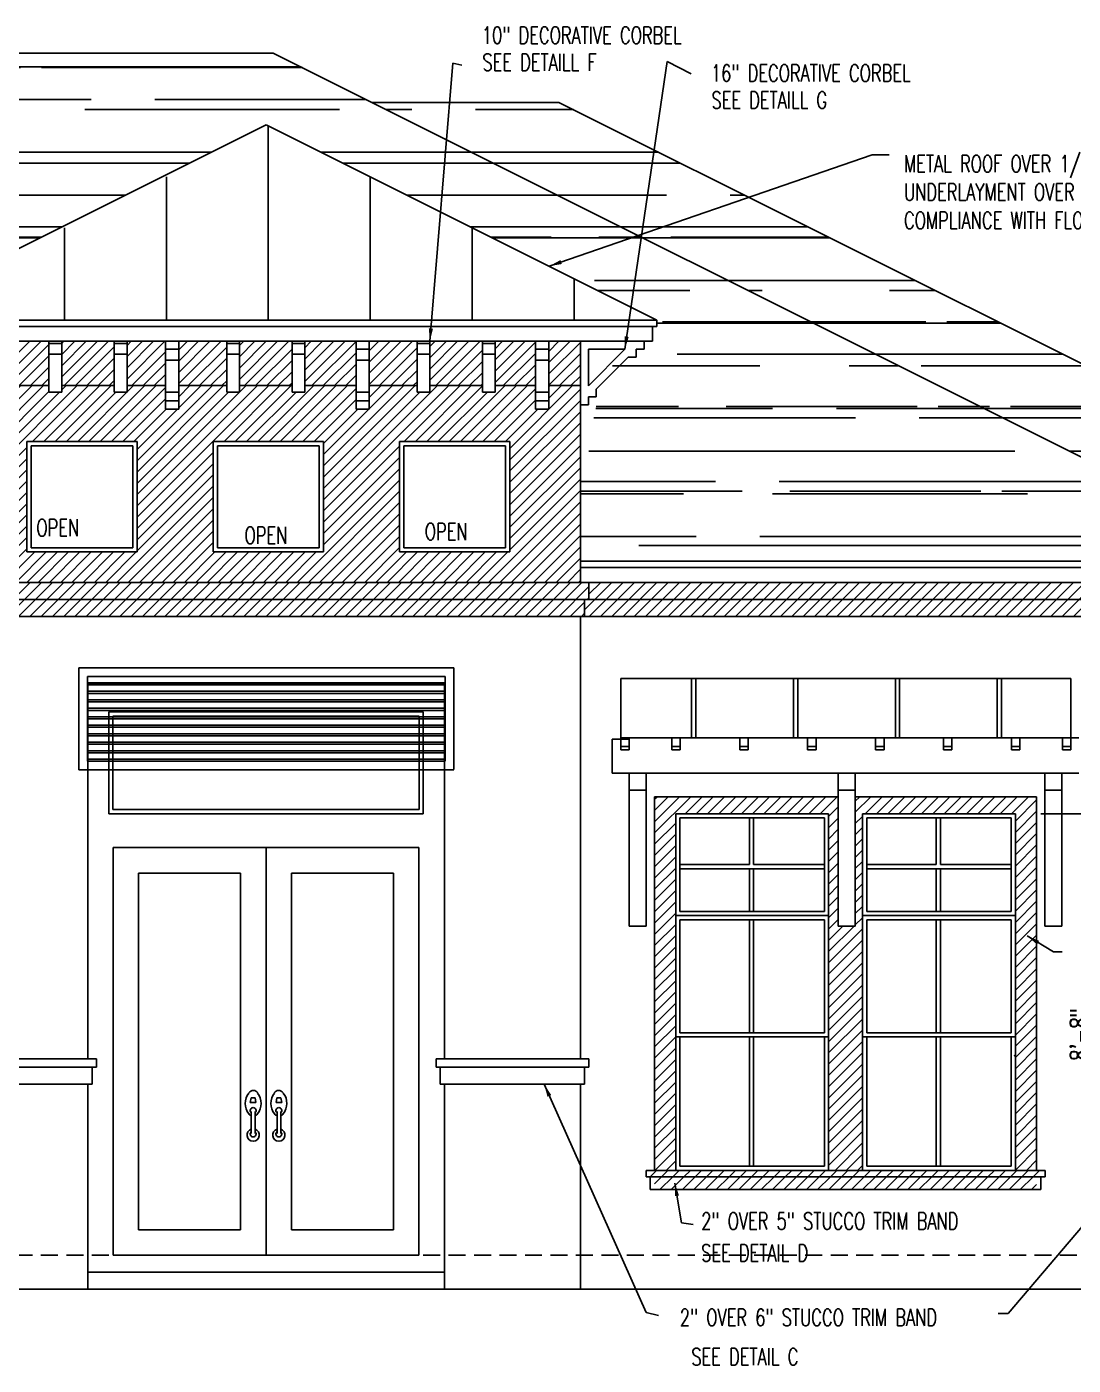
# Model space of a CAD drawing. Header units: inches. Extents: x -25328 to 8149, y -5530 to 4336.
# Drawn here: x -2750.6 to -2504.2, y -2859.9 to -2544.7 of the extents above; entities that cross this region are included whole.
import ezdxf

# ---------------------------------------------------------------- set-up
doc = ezdxf.new("R2010")
doc.units = ezdxf.units.IN
doc.header["$LTSCALE"] = 16
doc.header["$MEASUREMENT"] = 0
doc.linetypes.add('ALPINE_SOLID', pattern=[0])
doc.linetypes.add('HIDDEN', pattern=[0.375, 0.25, -0.125])
doc.layers.get('0').update_dxf_attribs({"linetype": 'CONTINUOUS'})
doc.layers.get('DEFPOINTS').update_dxf_attribs({"linetype": 'CONTINUOUS'})
for name, color, linetype in [('CONC', 3, 'CONTINUOUS'), ('CONC.', 3, 'CONTINUOUS'), ('DIMS', 5, 'CONTINUOUS'), ('HATCH', 8, 'CONTINUOUS'), ('Layer_Notes', 7, 'ALPINE_SOLID'), ('ROOF', 1, 'CONTINUOUS'), ('TEXT', 11, 'CONTINUOUS'), ('WALLS EXT', 6, 'CONTINUOUS'), ('WINDOWS', 1, 'CONTINUOUS')]:
    doc.layers.add(name, color=color, linetype=linetype)
doc.styles.add('PAYTAS RM', font='romans.shx', dxfattribs={"width": 0.7, "height": 4.5})
doc.styles.add('PAYTS NOTES', font='romans.shx', dxfattribs={"width": 0.7, "height": 4.5})
doc.styles.get("Standard").update_dxf_attribs({"font": 'arial.ttf'})
doc.dimstyles.new('DIM- PAYTAS', dxfattribs={"dimscale": 48, "dimtxt": 0.1, "dimasz": 0.0625, "dimexe": 0.125, "dimexo": 0.125, "dimgap": 0.125, "dimtad": 1, "dimdec": 1, "dimzin": 3, "dimdsep": 46, "dimlunit": 4, "dimtxsty": 'PAYTAS RM', "dimblk": 'ARCHTICK', "dimcen": 0.09, "dimdle": 0.125, "dimclrd": 5, "dimclre": 5, "dimclrt": 11, "dimadec": 0, "dimazin": 0, "dimtfac": 1, "dimtdec": 1, "dimtofl": 0, "dimtmove": 2, "dimatfit": 3, "dimfxl": 0, "dimfrac": 2, "dimtolj": 1, "dimtzin": 3, "dimarcsym": 0})
doc.dimstyles.get("Standard").update_dxf_attribs({"dimtxt": 0.18, "dimasz": 0.18, "dimexe": 0.18, "dimexo": 0.0625, "dimgap": 0.09, "dimtad": 0, "dimtih": 1, "dimtoh": 1, "dimdec": 4, "dimzin": 0, "dimdsep": 46, "dimtxsty": 'Standard', "dimcen": 0.09, "dimadec": 0, "dimazin": 0, "dimtfac": 1, "dimtdec": 4, "dimtofl": 0, "dimtmove": 0, "dimatfit": 3, "dimfxl": 0, "dimtolj": 1, "dimtzin": 0, "dimarcsym": 0})
pattern_1 = [(45, (-9166.4826, -4554.8754), (-1.3258252, 1.3258252), [])]

# ---------------------------------------------------------------- blocks, each defined once
blk = doc.blocks.new('_ArchTick')
at = {"color": 0, "linetype": 'ByBlock', "const_width": 0.15}
blk.add_lwpolyline([(-0.5, -0.5), (0.5, 0.5)], dxfattribs=at)
blk = doc.blocks.new('*D1112')
at = {"layer": 'DEFPOINTS', "color": 0, "transparency": 16777216}
for p in [(-2517.78, -2730.04), (-2501.94, -2834.04), (-2493.96, -2834.04)]:
    blk.add_point(p, dxfattribs=at)
at = {"layer": 'WALLS EXT', "color": 5, "lineweight": -2, "transparency": 16777216}
for p, q in [((-2493.96, -2724.04), (-2493.96, -2840.04)), ((-2511.78, -2730.04), (-2487.96, -2730.04)), ((-2495.94, -2834.04), (-2487.96, -2834.04))]:
    blk.add_line(p, q, dxfattribs=at)
at = {"layer": 'WALLS EXT', "color": 5, "lineweight": -2, "transparency": 16777216, "xscale": 3, "yscale": 3, "zscale": 3}
for p, rotation in [((-2493.96, -2730.04), 90), ((-2493.96, -2834.04), 270)]:
    blk.add_blockref('_ArchTick', p, dxfattribs=dict(at, rotation=rotation))
at = {"layer": 'WALLS EXT', "color": 11, "transparency": 16777216, "insert": (-2502.64, -2782.04), "char_height": 4.5, "attachment_point": 5, "rotation": 90, "style": 'PAYTAS RM', "bg_fill": 3, "box_fill_scale": 1.25, "bg_fill_color": 256, "bg_fill_true_color": 13158600, "bg_fill_transparency": 0}
blk.add_mtext('\\A1;8\'-8"', dxfattribs=at)

msp = doc.modelspace()

# ---------------------------------------------------------------- hatches: boundary and pattern name
at = {"layer": 'HATCH'}
h = msp.add_hatch(dxfattribs=at)
h.set_pattern_fill('AR-RROOF', color=8, scale=15, style=0)
h.set_pattern_definition([(0, (-9179.483, -4556.875), (33, 15), [225, -30, 75, -15]), (0, (-9159.533, -4549.375), (-15, 19.95), [45, -4.95, 90, -11.25]), (0, (-9171.983, -4544.125), (78, 10.05), [120, -21, 60, -15])])
h.paths.add_polyline_path([(-3299.78373375, -2642.06474541), (-3460.78373375, -2722.56474541), (-3364.78373375, -2722.56474541), (-3364.78373375, -2720.53688136), (-3365.78373375, -2720.53688136), (-3365.78373375, -2712.53688136), (-3381.78373375, -2712.53688136), (-3381.78373375, -2709.03688136), (-3382.78373375, -2709.03688136), (-3382.78373375, -2707.53688136), (-3299.78373375, -2666.03688136), (-3216.78373375, -2707.53688136), (-3216.78373375, -2709.03688136), (-3217.78373375, -2709.03688136), (-3217.78373375, -2712.53688136), (-3233.78373375, -2712.53688136), (-3233.78373375, -2720.53688136), (-3234.78373375, -2720.53688136), (-3234.78373375, -2722.56474541), (-3138.78373375, -2722.56474541)])
h.paths.add_polyline_path([(-3237.22952254, -2610.7876398), (-3299.78373375, -2642.06474541), (-3138.78373375, -2722.56474541), (-2978.78373375, -2722.56474541), (-3202.33794496, -2610.7876398)])
h.paths.add_polyline_path([(-3188.22212238, -2617.84555109), (-3035.1554508, -2694.37888689), (-3006.78373375, -2678.51391249), (-3006.78373375, -2675.56474541), (-3020.78373375, -2675.56474541), (-3020.78373375, -2672.06474541), (-2768.24206708, -2672.06474541), (-2768.24206708, -2670.56474541), (-3021.78373375, -2670.56474541), (-2812.50662814, -2565.92619261), (-2842.75662814, -2550.80119261), (-2976.84534512, -2617.84555109)])
h.paths.add_polyline_path([(-3021.78373375, -2670.56474541), (-2768.24206708, -2670.56474541), (-2768.24206708, -2645.28688136), (-2770.24206708, -2645.28688136), (-2770.24206708, -2643.28688136), (-2771.03109692, -2643.28688136, 0.1928199289), (-2780.06431132, -2618.78688136), (-2785.24206708, -2618.78688136), (-2785.24206708, -2615.28688136), (-2786.24206708, -2615.28688136), (-2786.24206708, -2613.78688136), (-2694.24206708, -2567.78688136), (-2602.24206708, -2613.78688136), (-2602.24206708, -2615.28688136), (-2603.24206708, -2615.28688136), (-2603.24206708, -2618.78688136), (-2608.41982284, -2618.78688136, 0.1928199289), (-2617.45303725, -2643.28688136), (-2618.24206708, -2643.28688136), (-2618.24206708, -2645.28688136), (-2620.24206708, -2645.28688136), (-2620.24206708, -2670.56474541), (-2453.28373375, -2670.56474541), (-2692.5887034, -2550.91226058), (-2782.4787641, -2550.91226058)])
h = msp.add_hatch(dxfattribs=at)
h.set_pattern_fill('AR-RROOF', color=8, scale=15, style=0)
h.set_pattern_definition([(0, (-9162.483, -4556.875), (33, 15), [225, -30, 75, -15]), (0, (-9142.533, -4549.375), (-15, 19.95), [45, -4.95, 90, -11.25]), (0, (-9154.983, -4544.125), (78, 10.05), [120, -21, 60, -15])])
h.paths.add_polyline_path([(-2404.31235623, -2673.02332856), (-2625.28373375, -2562.5376398), (-2669.33794496, -2562.5376398), (-2453.28373375, -2670.56474541), (-2453.28373375, -2672.06474541), (-2454.28373375, -2672.06474541), (-2454.28373375, -2675.56474541), (-2468.28373375, -2675.56474541), (-2468.28373375, -2679.56474541), (-2470.28373375, -2679.56474541), (-2470.28373375, -2684.80030206), (-2471.28373375, -2684.80030206), (-2471.28373375, -2706.50901732)])
h = msp.add_hatch(dxfattribs=at)
h.set_pattern_fill('ANSI31', color=256, scale=15, style=0)
h.set_pattern_definition([(45, (15422.0345, -7932.501), (-1.32582521, 1.32582521), [])])
h.paths.add_polyline_path([(-2759.80456708, -2618.78688136), (-2768.24206708, -2618.78688136), (-2768.24206708, -2619.99949853), (-2768.24206708, -2629.23505518), (-2759.80456708, -2629.23505518)])
h.paths.add_polyline_path([(-2745.40944505, -2629.23505518), (-2745.40944505, -2618.78688136), (-2756.67956708, -2618.78688136), (-2756.67956708, -2629.23505518)])
h.paths.add_polyline_path([(-2730.01434762, -2618.78688136), (-2742.40944505, -2618.78688136), (-2742.40944505, -2629.23505518), (-2730.01434762, -2629.23505518)])
h.paths.add_polyline_path([(-2717.94333633, -2629.23505518), (-2717.94333633, -2618.78688136), (-2727.01434762, -2618.78688136), (-2727.01434762, -2629.23505518)])
h.paths.add_polyline_path([(-2714.81833633, -2629.23505518), (-2703.5482143, -2629.23505518), (-2703.5482143, -2618.78688136), (-2714.81833633, -2618.78688136)])
h.paths.add_polyline_path([(-2688.15311687, -2629.23505518), (-2688.15311687, -2618.78688136), (-2700.5482143, -2618.78688136), (-2700.5482143, -2629.23505518)])
h.paths.add_polyline_path([(-2673.08670774, -2629.23505518), (-2673.08670774, -2618.78688136), (-2685.15311687, -2618.78688136), (-2685.15311687, -2629.23505518)])
h.paths.add_polyline_path([(-2658.69158571, -2618.78688136), (-2669.96170774, -2618.78688136), (-2669.96170774, -2629.23505518), (-2658.69158571, -2629.23505518)])
h.paths.add_polyline_path([(-2643.29648828, -2629.23505518), (-2643.29648828, -2618.78688136), (-2655.69158571, -2618.78688136), (-2655.69158571, -2629.23505518)])
h.paths.add_polyline_path([(-2640.29648828, -2629.23505518), (-2630.80456708, -2629.23505518), (-2630.80456708, -2618.78688136), (-2640.29648828, -2618.78688136)])
h.paths.add_polyline_path([(-2620.24206708, -2629.23505518), (-2620.24206708, -2618.78688136), (-2627.67956708, -2618.78688136), (-2627.67956708, -2629.23505518)])
h = msp.add_hatch(dxfattribs=at)
h.set_pattern_fill('ANSI31', color=256, scale=15, style=0)
h.set_pattern_definition([(45, (-9179.4826, -4556.8754), (-1.3258252, 1.3258252), [])])
h.paths.add_polyline_path([(-2629.99206708, -2634.78688136), (-2630.80456708, -2634.78688136), (-2630.80456708, -2629.23505518), (-2640.29648828, -2629.23505518), (-2640.29648828, -2630.73505518), (-2643.29648828, -2630.73505518), (-2643.29648828, -2629.23505518), (-2644.26427811, -2629.23505518), (-2644.26427811, -2642.39979173), (-2636.85412322, -2642.39979173), (-2636.85412322, -2660.39979173), (-2636.85412322, -2668.39979173), (-2644.26427811, -2668.39979173), (-2644.26427811, -2675.56474541), (-2620.24206708, -2675.56474541), (-2620.24206708, -2629.23505518), (-2627.67956708, -2629.23505518), (-2627.67956708, -2634.78688136), (-2628.49206708, -2634.78688136)])
h.paths.add_polyline_path([(-2669.96170774, -2634.78688136), (-2670.77420774, -2634.78688136), (-2672.27420774, -2634.78688136), (-2673.08670774, -2634.78688136), (-2673.08670774, -2629.23505518), (-2685.15311687, -2629.23505518), (-2685.15311687, -2630.73505518), (-2688.15311687, -2630.73505518), (-2688.15311687, -2629.23505518), (-2693.07276853, -2629.23505518), (-2693.07276853, -2642.39979173), (-2680.74206708, -2642.39979173), (-2680.74206708, -2660.39979173), (-2680.74206708, -2668.39979173), (-2693.07276853, -2668.39979173), (-2693.07276853, -2675.56474541), (-2644.26427811, -2675.56474541), (-2644.26427811, -2668.39979173), (-2662.85412322, -2668.39979173), (-2662.85412322, -2642.39979173), (-2644.26427811, -2642.39979173), (-2644.26427811, -2629.23505518), (-2655.69158571, -2629.23505518), (-2655.69158571, -2630.73505518), (-2658.69158571, -2630.73505518), (-2658.69158571, -2629.23505518), (-2669.96170774, -2629.23505518)])
h.paths.add_polyline_path([(-2706.74206708, -2642.39979173), (-2693.07276853, -2642.39979173), (-2693.07276853, -2629.23505518), (-2700.5482143, -2629.23505518), (-2700.5482143, -2630.73505518), (-2703.5482143, -2630.73505518), (-2703.5482143, -2629.23505518), (-2714.81833633, -2629.23505518), (-2714.81833633, -2634.78688136), (-2715.63083633, -2634.78688136), (-2717.13083633, -2634.78688136), (-2717.94333633, -2634.78688136), (-2717.94333633, -2629.23505518), (-2727.01434762, -2629.23505518), (-2727.01434762, -2630.73505518), (-2730.01434762, -2630.73505518), (-2730.01434762, -2629.23505518), (-2736.303068, -2629.23505518), (-2736.303068, -2642.39979173), (-2724.63001094, -2642.39979173), (-2724.63001094, -2660.39979173), (-2724.63001094, -2668.39979173), (-2736.303068, -2668.39979173), (-2736.303068, -2675.56474541), (-2693.07276853, -2675.56474541), (-2693.07276853, -2668.39979173), (-2706.74206708, -2668.39979173)])
h.paths.add_polyline_path([(-2759.80456708, -2634.78688136), (-2759.80456708, -2629.23505518), (-2768.24206708, -2629.23505518), (-2768.24206708, -2633.78688136), (-2768.24206708, -2675.56474541), (-2736.303068, -2675.56474541), (-2736.303068, -2668.39979173), (-2750.63001094, -2668.39979173), (-2750.63001094, -2642.39979173), (-2736.303068, -2642.39979173), (-2736.303068, -2629.23505518), (-2742.40944505, -2629.23505518), (-2742.40944505, -2630.73505518), (-2745.40944505, -2630.73505518), (-2745.40944505, -2629.23505518), (-2756.67956708, -2629.23505518), (-2756.67956708, -2634.78688136), (-2757.49206708, -2634.78688136), (-2758.99206708, -2634.78688136)])
h = msp.add_hatch(dxfattribs=at)
h.set_pattern_fill('ANSI31', color=256, scale=15, style=0)
h.set_pattern_definition([(45, (15422.0345, -7933.666), (-1.32582521, 1.32582521), [])])
h.paths.add_polyline_path([(-2768.24206708, -2679.56474541), (-2768.24206708, -2683.56474541), (-2739.35909073, -2683.56474541), (-2739.35909073, -2679.56474541)])
h.paths.add_polyline_path([(-2769.24206708, -2675.56474541), (-2769.24206708, -2679.56474541), (-2739.35909073, -2679.56474541), (-2739.35909073, -2675.56474541)])
h.paths.add_polyline_path([(-2692.29002832, -2679.56474541), (-2692.29002832, -2675.56474541), (-2739.35909073, -2675.56474541), (-2739.35909073, -2679.56474541)])
h.paths.add_polyline_path([(-2692.29002832, -2683.56474541), (-2692.29002832, -2679.56474541), (-2739.35909073, -2679.56474541), (-2739.35909073, -2683.56474541)])
h.paths.add_polyline_path([(-2692.29002832, -2679.56474541), (-2692.29002832, -2683.56474541), (-2651.91857062, -2683.56474541), (-2651.91857062, -2679.56474541)])
h.paths.add_polyline_path([(-2692.29002832, -2675.56474541), (-2692.29002832, -2679.56474541), (-2651.91857062, -2679.56474541), (-2651.91857062, -2675.56474541)])
h.paths.add_polyline_path([(-2618.24206708, -2679.56474541), (-2618.24206708, -2675.56474541), (-2651.91857062, -2675.56474541), (-2651.91857062, -2679.56474541)])
h.paths.add_polyline_path([(-2651.91857062, -2679.56474541), (-2651.91857062, -2683.56474541), (-2619.24206708, -2683.56474541), (-2619.24206708, -2679.56474541)])
h = msp.add_hatch(dxfattribs=at)
h.set_pattern_fill('ANSI31', color=256, scale=15, style=0)
h.set_pattern_definition([(45, (-3592.2451, -5781.6257), (-1.3258252, 1.3258252), [])])
h.paths.add_polyline_path([(-2479.28373375, -2675.56474541), (-2618.24206708, -2675.56474541), (-2618.24206708, -2679.56474541), (-2479.28373375, -2679.56474541)])
h.paths.add_polyline_path([(-2479.28373375, -2679.56474541), (-2619.24206708, -2679.56474541), (-2619.24206708, -2683.56474541), (-2479.28373375, -2683.56474541)])
h.paths.add_polyline_path([(-2470.28373375, -2679.56474541), (-2479.28373375, -2679.56474541), (-2479.28373375, -2683.56474541), (-2470.28373375, -2683.56474541)])
h.paths.add_polyline_path([(-2468.28373375, -2675.56474541), (-2479.28373375, -2675.56474541), (-2479.28373375, -2679.56474541), (-2470.28373375, -2679.56474541), (-2468.28373375, -2679.56474541)])
h = msp.add_hatch(dxfattribs=at)
h.set_pattern_fill('ANSI31', color=256, scale=15, style=0)
h.set_pattern_definition([(45, (-9179.4826, -4556.8754), (-1.3258252, 1.3258252), [])])
h.paths.add_polyline_path([(-2602.78373375, -2726.03688136), (-2602.78373375, -2814.03688136), (-2597.78373375, -2814.03688136), (-2597.78373375, -2791.28688136), (-2597.78373375, -2754.03688136), (-2597.78373375, -2730.03688136), (-2561.78373375, -2730.03688136), (-2561.78373375, -2770.03688136), (-2561.78373375, -2791.28688136), (-2561.78373375, -2813.03688136), (-2561.78373375, -2814.03688136), (-2553.78373375, -2814.03688136), (-2553.78373375, -2791.28688136), (-2553.78373375, -2754.03688136), (-2553.78373375, -2730.03688136), (-2517.78373375, -2730.03688136), (-2517.78373375, -2770.03688136), (-2517.78373375, -2791.28688136), (-2517.78373375, -2813.03688136), (-2517.78373375, -2814.03688136), (-2512.78373375, -2814.03688136), (-2512.78373375, -2726.03688136), (-2555.48650954, -2726.03688136), (-2555.48650954, -2756.51384227), (-2559.48650954, -2756.51384227), (-2559.48650954, -2726.03688136)])
h = msp.add_hatch(dxfattribs=at)
h.set_pattern_fill('ANSI31', color=256, scale=15, style=0)
h.set_pattern_definition(pattern_1)
h.paths.add_polyline_path([(-2511.78373375, -2814.03688136), (-2553.78373375, -2814.03688136), (-2561.78373375, -2814.03688136), (-2562.78373375, -2814.03688136), (-2601.78373375, -2814.03688136), (-2603.78373375, -2814.03688136), (-2603.78373375, -2815.53688136), (-2511.78373375, -2815.53688136)])
h = msp.add_hatch(dxfattribs=at)
h.set_pattern_fill('ANSI31', color=256, scale=15, style=0)
h.set_pattern_definition(pattern_1)
h.paths.add_polyline_path([(-2512.78373375, -2818.53688136), (-2512.78373375, -2815.53688136), (-2602.78373375, -2815.53688136), (-2602.78373375, -2818.53688136)])

# ---------------------------------------------------------------- linework, layer by layer
at = {"layer": 'CONC'}
for p, q in [((-2692.5887034, -2550.91226058), (-2782.4787641, -2550.91226058)), ((-2625.28373375, -2562.5376398), (-2669.33794496, -2562.5376398)), ((-2642.78373375, -2842.03688136), (-3467.25567723, -2842.03688136)), ((-3431.78373375, -2842.03688136), (-2329.28373375, -2842.03688136))]:
    msp.add_line(p, q, dxfattribs=at)
msp.add_point((-2517.95040042, -2787.03688136), dxfattribs=at)
at = {"layer": 'CONC.'}
msp.add_line((-2652.24206708, -2838.03688136), (-2736.24206708, -2838.03688136), dxfattribs=at)
at = {"layer": 'DIMS'}
for p, q in [((-2745.40944505, -2629.23505518), (-2756.67956708, -2629.23505518)), ((-2730.01434762, -2629.23505518), (-2742.40944505, -2629.23505518)), ((-2717.94333633, -2629.23505518), (-2727.01434762, -2629.23505518)), ((-2703.5482143, -2629.23505518), (-2714.81833633, -2629.23505518)), ((-2688.15311687, -2629.23505518), (-2700.5482143, -2629.23505518)), ((-2673.08670774, -2629.23505518), (-2685.15311687, -2629.23505518)), ((-2658.69158571, -2629.23505518), (-2669.96170774, -2629.23505518)), ((-2643.29648828, -2629.23505518), (-2655.69158571, -2629.23505518)), ((-2630.80456708, -2629.23505518), (-2640.29648828, -2629.23505518)), ((-2620.24206708, -2629.23505518), (-2627.67956708, -2629.23505518))]:
    msp.add_line(p, q, dxfattribs=at)
at = {"layer": 'HATCH'}
for p, q in [((-2705.74206708, -2643.39979173), (-2705.74206708, -2667.39979173)), ((-2681.74206708, -2667.39979173), (-2681.74206708, -2643.39979173)), ((-2661.85412322, -2643.39979173), (-2661.85412322, -2667.39979173)), ((-2637.85412322, -2667.39979173), (-2637.85412322, -2643.39979173)), ((-2705.74206708, -2667.39979173), (-2681.74206708, -2667.39979173)), ((-2661.85412322, -2667.39979173), (-2637.85412322, -2667.39979173))]:
    msp.add_line(p, q, dxfattribs=at)
at = {"layer": 'HATCH', "color": 8, "linetype": 'HIDDEN'}
msp.add_line((-2329.28373375, -2834.03688136), (-3155.78373375, -2834.03688136), dxfattribs=at)
at = {"layer": 'Layer_Notes', "color": 8}
for p, q in [((-2693.74206708, -2568.03688136), (-2693.74206708, -2613.78688136)), ((-2717.74206708, -2580.03688136), (-2717.74206708, -2613.78688136)), ((-2669.74206708, -2580.03688136), (-2669.74206708, -2613.78688136)), ((-2741.74206708, -2592.03688136), (-2741.74206708, -2613.78688136)), ((-2645.74206708, -2592.03688136), (-2645.74206708, -2613.78688136)), ((-2621.74206708, -2604.03688136), (-2621.74206708, -2613.78688136)), ((-2594.04686462, -2712.18928695), (-2594.04686462, -2698.18928695)), ((-2593.04686462, -2712.18928695), (-2593.04686462, -2698.18928695)), ((-2570.04686462, -2712.18928695), (-2570.04686462, -2698.18928695)), ((-2569.04686462, -2712.18928695), (-2569.04686462, -2698.18928695)), ((-2546.04686462, -2712.18928695), (-2546.04686462, -2698.18928695)), ((-2545.04686462, -2712.18928695), (-2545.04686462, -2698.18928695)), ((-2522.04686462, -2712.18928695), (-2522.04686462, -2698.18928695)), ((-2521.04686462, -2712.18928695), (-2521.04686462, -2698.18928695))]:
    msp.add_line(p, q, dxfattribs=at)
at = {"layer": 'ROOF', "color": 6}
for p, q in [((-2453.28373375, -2670.56474541), (-2692.5887034, -2550.91226058)), ((-2311.34097872, -2719.50901732), (-2625.28373375, -2562.5376398)), ((-2786.24206708, -2613.78688136), (-2694.24206708, -2567.78688136)), ((-2602.24206708, -2613.78688136), (-2694.24206708, -2567.78688136)), ((-2786.24206708, -2613.78688136), (-2602.24206708, -2613.78688136)), ((-2603.24206708, -2615.28688136), (-2603.24206708, -2618.78688136)), ((-2785.24206708, -2618.78688136), (-2603.24206708, -2618.78688136)), ((-2620.24206708, -2618.78688136), (-2620.24206708, -2675.56474541)), ((-2620.24206708, -2670.56474541), (-2453.28373375, -2670.56474541)), ((-2454.28373375, -2675.56474541), (-2618.24206708, -2675.56474541)), ((-2620.24206708, -2683.56474541), (-2620.24206708, -2787.76481081)), ((-2736.24206708, -2699.6051793), (-2736.24206708, -2787.76481081)), ((-2736.24206708, -2699.6051793), (-2652.24206708, -2699.6051793)), ((-2652.24206708, -2699.6051793), (-2652.24206708, -2787.76481081)), ((-2610.7175168, -2698.18928695), (-2504.7175168, -2698.18928695)), ((-2610.7175168, -2715.01137401), (-2610.7175168, -2698.18928695)), ((-2504.7175168, -2712.18928695), (-2504.7175168, -2698.18928695)), ((-2602.78373375, -2726.03688136), (-2559.48650954, -2726.03688136)), ((-2602.78373375, -2726.03688136), (-2602.78373375, -2814.03688136)), ((-2555.48650954, -2726.03688136), (-2512.78373375, -2726.03688136)), ((-2512.78373375, -2726.03688136), (-2512.78373375, -2814.03688136)), ((-2597.78373375, -2730.03688136), (-2561.78373375, -2730.03688136)), ((-2597.78373375, -2730.03688136), (-2597.78373375, -2754.03688136)), ((-2597.78373375, -2730.03688136), (-2561.78373375, -2730.03688136)), ((-2597.78373375, -2730.03688136), (-2561.78373375, -2730.03688136)), ((-2597.78373375, -2730.03688136), (-2561.78373375, -2730.03688136)), ((-2561.78373375, -2730.03688136), (-2561.78373375, -2754.03688136)), ((-2553.78373375, -2730.03688136), (-2517.78373375, -2730.03688136)), ((-2553.78373375, -2730.03688136), (-2553.78373375, -2754.03688136)), ((-2553.78373375, -2730.03688136), (-2517.78373375, -2730.03688136)), ((-2553.78373375, -2730.03688136), (-2517.78373375, -2730.03688136)), ((-2553.78373375, -2730.03688136), (-2517.78373375, -2730.03688136)), ((-2553.78373375, -2730.03688136), (-2517.78373375, -2730.03688136)), ((-2553.78373375, -2730.03688136), (-2553.78373375, -2754.03688136)), ((-2553.78373375, -2730.03688136), (-2517.78373375, -2730.03688136)), ((-2553.78373375, -2730.03688136), (-2517.78373375, -2730.03688136)), ((-2553.78373375, -2730.03688136), (-2517.78373375, -2730.03688136)), ((-2517.78373375, -2730.03688136), (-2517.78373375, -2754.03688136)), ((-2517.78373375, -2730.03688136), (-2517.78373375, -2754.03688136)), ((-2597.78373375, -2754.03688136), (-2561.78373375, -2754.03688136)), ((-2597.78373375, -2754.03688136), (-2561.78373375, -2754.03688136)), ((-2597.78373375, -2754.03688136), (-2561.78373375, -2754.03688136)), ((-2597.78373375, -2754.03688136), (-2597.78373375, -2791.28688136)), ((-2561.78373375, -2754.03688136), (-2561.78373375, -2791.28688136)), ((-2553.78373375, -2754.03688136), (-2553.78373375, -2791.28688136)), ((-2553.78373375, -2754.03688136), (-2517.78373375, -2754.03688136)), ((-2553.78373375, -2754.03688136), (-2517.78373375, -2754.03688136)), ((-2553.78373375, -2754.03688136), (-2517.78373375, -2754.03688136)), ((-2553.78373375, -2754.03688136), (-2553.78373375, -2791.28688136)), ((-2517.78373375, -2754.03688136), (-2517.78373375, -2791.28688136)), ((-2517.78373375, -2754.03688136), (-2517.78373375, -2791.28688136)), ((-2597.78373375, -2791.28688136), (-2597.78373375, -2814.03688136)), ((-2561.78373375, -2791.28688136), (-2561.78373375, -2813.03688136)), ((-2553.78373375, -2791.28688136), (-2553.78373375, -2813.03688136)), ((-2553.78373375, -2791.28688136), (-2553.78373375, -2814.03688136)), ((-2517.78373375, -2791.28688136), (-2517.78373375, -2814.03688136)), ((-2517.78373375, -2791.28688136), (-2517.78373375, -2813.03688136)), ((-2736.24206708, -2793.76481081), (-2736.24206708, -2842.03688136)), ((-2652.24206708, -2793.76481081), (-2652.24206708, -2842.03688136)), ((-2620.24206708, -2793.76481081), (-2620.24206708, -2842.03688136)), ((-2604.78373375, -2814.03688136), (-2604.78373375, -2815.53688136)), ((-2604.78373375, -2814.03688136), (-2602.78373375, -2814.03688136)), ((-2602.78373375, -2814.03688136), (-2562.78373375, -2814.03688136)), ((-2562.78373375, -2814.03688136), (-2561.78373375, -2814.03688136)), ((-2561.78373375, -2813.03688136), (-2561.78373375, -2814.03688136)), ((-2553.78373375, -2814.03688136), (-2561.78373375, -2814.03688136)), ((-2553.78373375, -2813.03688136), (-2553.78373375, -2814.03688136)), ((-2553.78373375, -2814.03688136), (-2510.78373375, -2814.03688136)), ((-2518.78373375, -2814.03688136), (-2517.78373375, -2814.03688136)), ((-2517.78373375, -2813.03688136), (-2517.78373375, -2814.03688136)), ((-2510.78373375, -2814.03688136), (-2510.78373375, -2815.53688136)), ((-2604.78373375, -2815.53688136), (-2510.78373375, -2815.53688136)), ((-2603.78373375, -2815.53688136), (-2603.78373375, -2818.53688136)), ((-2511.78373375, -2815.53688136), (-2511.78373375, -2818.53688136)), ((-2603.78373375, -2818.53688136), (-2511.78373375, -2818.53688136))]:
    msp.add_line(p, q, dxfattribs=at)
at = {"layer": 'WALLS EXT', "color": 8}
for p, q in [((-2786.24206708, -2615.28688136), (-2602.24206708, -2615.28688136)), ((-2602.24206708, -2613.78688136), (-2602.24206708, -2615.28688136)), ((-2620.24206708, -2672.06474541), (-2453.28373375, -2672.06474541))]:
    msp.add_line(p, q, dxfattribs=at)
at = {"layer": 'WALLS EXT', "color": 1}
for p, q in [((-2620.24206708, -2618.78688136), (-2620.24206708, -2633.78688136)), ((-2620.24206708, -2618.78688136), (-2605.24206708, -2618.78688136)), ((-2605.24206708, -2618.78688136), (-2605.24206708, -2620.66188136)), ((-2618.36706708, -2620.66188136), (-2618.36706708, -2629.26023094)), ((-2618.36706708, -2620.66188136), (-2609.76871751, -2620.66188136)), ((-2618.36706708, -2629.26023094), (-2609.76871751, -2620.66188136)), ((-2605.24206708, -2620.66188136), (-2607.11706708, -2620.66188136)), ((-2607.11706708, -2620.66188136), (-2607.11706708, -2622.53688136)), ((-2616.49206708, -2630.03688136), (-2608.99206708, -2622.53688136)), ((-2607.11706708, -2622.53688136), (-2608.99206708, -2622.53688136)), ((-2616.49206708, -2631.91188136), (-2616.49206708, -2630.03688136)), ((-2620.24206708, -2633.78688136), (-2618.36706708, -2633.78688136)), ((-2618.36706708, -2633.78688136), (-2618.36706708, -2631.91188136)), ((-2618.36706708, -2631.91188136), (-2616.49206708, -2631.91188136))]:
    msp.add_line(p, q, dxfattribs=at)
at = {"layer": 'WALLS EXT'}
for p, q in [((-2717.94333633, -2620.63988697), (-2714.81833633, -2620.63988697)), ((-2673.08670774, -2620.63988697), (-2669.96170774, -2620.63988697)), ((-2630.80456708, -2620.63988697), (-2627.67956708, -2620.63988697)), ((-2717.94333633, -2623.21237248), (-2714.81833633, -2623.21237248)), ((-2673.08670774, -2623.21237248), (-2669.96170774, -2623.21237248)), ((-2630.80456708, -2623.21237248), (-2627.67956708, -2623.21237248)), ((-2717.94333633, -2630.78688136), (-2714.81833633, -2630.78688136)), ((-2673.08670774, -2630.78688136), (-2669.96170774, -2630.78688136)), ((-2630.80456708, -2630.78688136), (-2627.67956708, -2630.78688136)), ((-2717.94333633, -2632.78688136), (-2714.81833633, -2632.78688136)), ((-2717.13083633, -2634.78688136), (-2715.63083633, -2634.78688136)), ((-2673.08670774, -2632.78688136), (-2669.96170774, -2632.78688136)), ((-2672.27420774, -2634.78688136), (-2670.77420774, -2634.78688136)), ((-2630.80456708, -2632.78688136), (-2627.67956708, -2632.78688136)), ((-2629.99206708, -2634.78688136), (-2628.49206708, -2634.78688136))]:
    msp.add_line(p, q, dxfattribs=at)
at = {"layer": 'WINDOWS'}
for p, q in [((-2745.40944505, -2618.78688136), (-2745.40944505, -2630.78688136)), ((-2742.40944505, -2618.78688136), (-2742.40944505, -2630.78688136)), ((-2730.01434762, -2618.78688136), (-2730.01434762, -2630.78688136)), ((-2727.01434762, -2618.78688136), (-2727.01434762, -2630.78688136)), ((-2717.94333633, -2634.78688136), (-2717.94333633, -2618.78688136)), ((-2714.81833633, -2634.78688136), (-2714.81833633, -2618.78688136)), ((-2703.5482143, -2618.78688136), (-2703.5482143, -2630.78688136)), ((-2700.5482143, -2618.78688136), (-2700.5482143, -2630.78688136)), ((-2688.15311687, -2618.78688136), (-2688.15311687, -2630.78688136)), ((-2685.15311687, -2618.78688136), (-2685.15311687, -2630.78688136)), ((-2673.08670774, -2634.78688136), (-2673.08670774, -2618.78688136)), ((-2669.96170774, -2634.78688136), (-2669.96170774, -2618.78688136)), ((-2658.69158571, -2618.78688136), (-2658.69158571, -2630.78688136)), ((-2655.69158571, -2618.78688136), (-2655.69158571, -2630.78688136)), ((-2643.29648828, -2618.78688136), (-2643.29648828, -2630.78688136)), ((-2640.29648828, -2618.78688136), (-2640.29648828, -2630.78688136)), ((-2630.80456708, -2634.78688136), (-2630.80456708, -2618.78688136)), ((-2627.67956708, -2634.78688136), (-2627.67956708, -2618.78688136)), ((-2745.40944505, -2619.28688136), (-2742.40944505, -2619.28688136)), ((-2745.40944505, -2621.78688136), (-2742.40944505, -2621.78688136)), ((-2730.01434762, -2619.28688136), (-2727.01434762, -2619.28688136)), ((-2730.01434762, -2621.78688136), (-2727.01434762, -2621.78688136)), ((-2703.5482143, -2619.28688136), (-2700.5482143, -2619.28688136)), ((-2703.5482143, -2621.78688136), (-2700.5482143, -2621.78688136)), ((-2688.15311687, -2619.28688136), (-2685.15311687, -2619.28688136)), ((-2688.15311687, -2621.78688136), (-2685.15311687, -2621.78688136)), ((-2658.69158571, -2619.28688136), (-2655.69158571, -2619.28688136)), ((-2658.69158571, -2621.78688136), (-2655.69158571, -2621.78688136)), ((-2643.29648828, -2619.28688136), (-2640.29648828, -2619.28688136)), ((-2643.29648828, -2621.78688136), (-2640.29648828, -2621.78688136)), ((-2745.40944505, -2630.73505518), (-2742.40944505, -2630.73505518)), ((-2730.01434762, -2630.73505518), (-2727.01434762, -2630.73505518)), ((-2717.13083633, -2630.78688136), (-2715.63083633, -2630.78688136)), ((-2715.63083633, -2630.78688136), (-2716.41430237, -2630.78688136)), ((-2703.5482143, -2630.73505518), (-2700.5482143, -2630.73505518)), ((-2688.15311687, -2630.73505518), (-2685.15311687, -2630.73505518)), ((-2672.27420774, -2630.78688136), (-2670.77420774, -2630.78688136)), ((-2670.77420774, -2630.78688136), (-2671.55767378, -2630.78688136)), ((-2658.69158571, -2630.73505518), (-2655.69158571, -2630.73505518)), ((-2643.29648828, -2630.73505518), (-2640.29648828, -2630.73505518)), ((-2629.99206708, -2630.78688136), (-2628.49206708, -2630.78688136)), ((-2628.49206708, -2630.78688136), (-2629.27553313, -2630.78688136)), ((-2717.94333633, -2634.78688136), (-2717.13083633, -2634.78688136)), ((-2715.63083633, -2634.78688136), (-2714.81833633, -2634.78688136)), ((-2673.08670774, -2634.78688136), (-2672.27420774, -2634.78688136)), ((-2670.77420774, -2634.78688136), (-2669.96170774, -2634.78688136)), ((-2630.80456708, -2634.78688136), (-2629.99206708, -2634.78688136)), ((-2628.49206708, -2634.78688136), (-2627.67956708, -2634.78688136)), ((-2750.63001094, -2642.39979173), (-2750.63001094, -2668.39979173)), ((-2724.63001094, -2642.39979173), (-2750.63001094, -2642.39979173)), ((-2749.63001094, -2643.39979173), (-2749.63001094, -2667.39979173)), ((-2725.63001094, -2643.39979173), (-2749.63001094, -2643.39979173)), ((-2725.63001094, -2667.39979173), (-2725.63001094, -2643.39979173)), ((-2724.63001094, -2668.39979173), (-2724.63001094, -2642.39979173)), ((-2724.63001094, -2642.39979173), (-2724.63001094, -2660.39979173)), ((-2706.74206708, -2642.39979173), (-2706.74206708, -2668.39979173)), ((-2680.74206708, -2642.39979173), (-2706.74206708, -2642.39979173)), ((-2706.74206708, -2642.39979173), (-2706.74206708, -2660.39979173)), ((-2706.74206708, -2642.39979173), (-2680.74206708, -2642.39979173)), ((-2681.74206708, -2643.39979173), (-2705.74206708, -2643.39979173)), ((-2705.74206708, -2643.39979173), (-2705.74206708, -2667.39979173)), ((-2681.74206708, -2643.39979173), (-2705.74206708, -2643.39979173)), ((-2681.74206708, -2667.39979173), (-2681.74206708, -2643.39979173)), ((-2680.74206708, -2668.39979173), (-2680.74206708, -2642.39979173)), ((-2680.74206708, -2642.39979173), (-2680.74206708, -2660.39979173)), ((-2662.85412322, -2642.39979173), (-2662.85412322, -2668.39979173)), ((-2636.85412322, -2642.39979173), (-2662.85412322, -2642.39979173)), ((-2662.85412322, -2642.39979173), (-2662.85412322, -2660.39979173)), ((-2662.85412322, -2642.39979173), (-2636.85412322, -2642.39979173)), ((-2637.85412322, -2643.39979173), (-2661.85412322, -2643.39979173)), ((-2661.85412322, -2643.39979173), (-2661.85412322, -2667.39979173)), ((-2637.85412322, -2643.39979173), (-2661.85412322, -2643.39979173)), ((-2637.85412322, -2667.39979173), (-2637.85412322, -2643.39979173)), ((-2636.85412322, -2668.39979173), (-2636.85412322, -2642.39979173)), ((-2636.85412322, -2642.39979173), (-2636.85412322, -2660.39979173)), ((-2750.63001094, -2668.39979173), (-2724.63001094, -2668.39979173)), ((-2749.63001094, -2667.39979173), (-2725.63001094, -2667.39979173)), ((-2706.74206708, -2668.39979173), (-2680.74206708, -2668.39979173)), ((-2705.74206708, -2667.39979173), (-2681.74206708, -2667.39979173)), ((-2662.85412322, -2668.39979173), (-2636.85412322, -2668.39979173)), ((-2661.85412322, -2667.39979173), (-2637.85412322, -2667.39979173)), ((-2618.24206708, -2675.56474541), (-2770.24206708, -2675.56474541)), ((-2618.24206708, -2675.56474541), (-2618.24206708, -2679.56474541)), ((-2618.24206708, -2679.56474541), (-2770.24206708, -2679.56474541)), ((-2619.24206708, -2679.56474541), (-2619.24206708, -2683.56474541)), ((-2468.28373375, -2679.56474541), (-2619.24206708, -2679.56474541)), ((-2470.28373375, -2683.56474541), (-3004.78373375, -2683.56474541)), ((-2738.35909073, -2695.70112603), (-2738.35909073, -2719.70112603)), ((-2738.35909073, -2695.70112603), (-2650.04746176, -2695.70112603)), ((-2736.35909073, -2697.70112603), (-2736.35909073, -2717.70112603)), ((-2736.35909073, -2697.70112603), (-2652.04746176, -2697.70112603)), ((-2652.04746176, -2697.70112603), (-2652.04746176, -2717.70112603)), ((-2650.04746176, -2695.70112603), (-2650.04746176, -2719.6051793)), ((-2736.35909073, -2699.20112603), (-2652.04746176, -2699.20112603)), ((-2736.35909073, -2699.70112603), (-2652.04746176, -2699.70112603)), ((-2736.35909073, -2701.20112603), (-2652.04746176, -2701.20112603)), ((-2736.35909073, -2701.70112603), (-2652.04746176, -2701.70112603)), ((-2736.35909073, -2703.20112603), (-2652.04746176, -2703.20112603)), ((-2736.35909073, -2703.70112603), (-2652.04746176, -2703.70112603)), ((-2736.35909073, -2705.20112603), (-2652.04746176, -2705.20112603)), ((-2736.35909073, -2705.70112603), (-2652.04746176, -2705.70112603)), ((-2736.35909073, -2707.20112603), (-2652.04746176, -2707.20112603)), ((-2731.32540042, -2730.03688136), (-2731.32540042, -2706.03688136)), ((-2657.24206708, -2706.03688136), (-2731.32540042, -2706.03688136)), ((-2730.32540042, -2729.03688136), (-2730.32540042, -2707.03688136)), ((-2658.24206708, -2707.03688136), (-2730.32540042, -2707.03688136)), ((-2658.24206708, -2729.03688136), (-2658.24206708, -2707.03688136)), ((-2657.24206708, -2730.03688136), (-2657.24206708, -2706.03688136)), ((-2736.35909073, -2707.70112603), (-2652.04746176, -2707.70112603)), ((-2736.35909073, -2709.20112603), (-2652.04746176, -2709.20112603)), ((-2736.35909073, -2709.70112603), (-2652.04746176, -2709.70112603)), ((-2736.35909073, -2711.20112603), (-2652.04746176, -2711.20112603)), ((-2736.35909073, -2711.70112603), (-2652.04746176, -2711.70112603)), ((-2736.35909073, -2713.20112603), (-2652.04746176, -2713.20112603)), ((-2736.35909073, -2713.70112603), (-2652.04746176, -2713.70112603)), ((-2612.7175168, -2712.51384227), (-2612.7175168, -2720.51384227)), ((-2612.7175168, -2712.51384227), (-2608.7175168, -2712.51384227)), ((-2610.7175168, -2712.18928695), (-2502.8499507, -2712.18928695)), ((-2608.7175168, -2715.01137401), (-2608.7175168, -2712.18928695)), ((-2598.7175168, -2715.01137401), (-2598.7175168, -2712.18928695)), ((-2596.7175168, -2715.01137401), (-2596.7175168, -2712.18928695)), ((-2582.7175168, -2715.01137401), (-2582.7175168, -2712.18928695)), ((-2580.7175168, -2715.01137401), (-2580.7175168, -2712.18928695)), ((-2566.7175168, -2715.01137401), (-2566.7175168, -2712.18928695)), ((-2564.7175168, -2715.01137401), (-2564.7175168, -2712.18928695)), ((-2550.7175168, -2715.01137401), (-2550.7175168, -2712.18928695)), ((-2548.7175168, -2715.01137401), (-2548.7175168, -2712.18928695)), ((-2534.7175168, -2715.01137401), (-2534.7175168, -2712.18928695)), ((-2532.7175168, -2715.01137401), (-2532.7175168, -2712.18928695)), ((-2518.7175168, -2715.01137401), (-2518.7175168, -2712.18928695)), ((-2516.7175168, -2715.01137401), (-2516.7175168, -2712.18928695)), ((-2506.7175168, -2715.01137401), (-2506.7175168, -2712.18928695)), ((-2504.7175168, -2715.01137401), (-2504.7175168, -2712.18928695)), ((-2736.35909073, -2715.20112603), (-2652.04746176, -2715.20112603)), ((-2736.35909073, -2715.70112603), (-2652.04746176, -2715.70112603)), ((-2610.7175168, -2714.18928695), (-2608.7175168, -2714.18928695)), ((-2610.7175168, -2715.01137401), (-2608.7175168, -2715.01137401)), ((-2598.7175168, -2714.18928695), (-2596.7175168, -2714.18928695)), ((-2598.7175168, -2715.01137401), (-2596.7175168, -2715.01137401)), ((-2582.7175168, -2714.18928695), (-2580.7175168, -2714.18928695)), ((-2582.7175168, -2715.01137401), (-2580.7175168, -2715.01137401)), ((-2566.7175168, -2714.18928695), (-2564.7175168, -2714.18928695)), ((-2566.7175168, -2715.01137401), (-2564.7175168, -2715.01137401)), ((-2550.7175168, -2714.18928695), (-2548.7175168, -2714.18928695)), ((-2550.7175168, -2715.01137401), (-2548.7175168, -2715.01137401)), ((-2534.7175168, -2714.18928695), (-2532.7175168, -2714.18928695)), ((-2534.7175168, -2715.01137401), (-2532.7175168, -2715.01137401)), ((-2518.7175168, -2714.18928695), (-2516.7175168, -2714.18928695)), ((-2518.7175168, -2715.01137401), (-2516.7175168, -2715.01137401)), ((-2506.7175168, -2714.18928695), (-2504.7175168, -2714.18928695)), ((-2506.7175168, -2715.01137401), (-2504.7175168, -2715.01137401)), ((-2738.35909073, -2719.70112603), (-2650.04746176, -2719.70112603)), ((-2736.35909073, -2717.20112603), (-2652.04746176, -2717.20112603)), ((-2736.35909073, -2717.70112603), (-2652.04746176, -2717.70112603)), ((-2612.7175168, -2720.51384227), (-2502.8499507, -2720.51384227)), ((-2604.7175168, -2720.51384227), (-2608.7175168, -2720.51384227)), ((-2608.7175168, -2720.51384227), (-2608.7175168, -2756.51384227)), ((-2604.7175168, -2756.51384227), (-2604.7175168, -2720.51384227)), ((-2559.48650954, -2720.51384227), (-2559.48650954, -2756.51384227)), ((-2555.48650954, -2756.51384227), (-2555.48650954, -2720.51384227)), ((-2510.8499507, -2756.51384227), (-2510.8499507, -2720.51384227)), ((-2510.8499507, -2720.51384227), (-2506.8499507, -2720.51384227)), ((-2506.8499507, -2720.51384227), (-2506.8499507, -2756.51384227)), ((-2604.7175168, -2724.51384227), (-2608.7175168, -2724.51384227)), ((-2555.48650954, -2724.51384227), (-2559.48650954, -2724.51384227)), ((-2510.8499507, -2724.51384227), (-2506.8499507, -2724.51384227)), ((-2693.74206708, -2729.03688136), (-2730.32540042, -2729.03688136)), ((-2693.74206708, -2729.03688136), (-2658.24206708, -2729.03688136)), ((-2693.74206708, -2730.03688136), (-2731.32540042, -2730.03688136)), ((-2693.74206708, -2730.03688136), (-2657.24206708, -2730.03688136)), ((-2597.78373375, -2730.03688136), (-2597.78373375, -2770.03688136)), ((-2597.78373375, -2730.03688136), (-2561.78373375, -2730.03688136)), ((-2596.78373375, -2731.03688136), (-2562.78373375, -2731.03688136)), ((-2596.78373375, -2731.03688136), (-2596.78373375, -2753.03688136)), ((-2580.43447234, -2742.01783047), (-2580.43447234, -2731.03688136)), ((-2579.43447234, -2742.01783047), (-2579.43447234, -2731.03688136)), ((-2562.78373375, -2731.03688136), (-2562.78373375, -2753.03688136)), ((-2561.78373375, -2730.03688136), (-2561.78373375, -2770.03688136)), ((-2553.78373375, -2730.03688136), (-2553.78373375, -2770.03688136)), ((-2553.78373375, -2730.03688136), (-2517.78373375, -2730.03688136)), ((-2553.78373375, -2730.03688136), (-2553.78373375, -2770.03688136)), ((-2553.78373375, -2730.03688136), (-2517.78373375, -2730.03688136)), ((-2552.78373375, -2731.03688136), (-2518.78373375, -2731.03688136)), ((-2552.78373375, -2731.03688136), (-2552.78373375, -2753.03688136)), ((-2536.43447234, -2742.01783047), (-2536.43447234, -2731.03688136)), ((-2535.43447234, -2742.01783047), (-2535.43447234, -2731.03688136)), ((-2518.78373375, -2731.03688136), (-2518.78373375, -2753.03688136)), ((-2517.78373375, -2730.03688136), (-2517.78373375, -2770.03688136)), ((-2517.78373375, -2730.03688136), (-2517.78373375, -2770.03688136)), ((-2730.28373375, -2738.03688136), (-2730.28373375, -2834.03688136)), ((-2694.28373375, -2738.03688136), (-2730.28373375, -2738.03688136)), ((-2694.28373375, -2834.03688136), (-2694.28373375, -2738.03688136)), ((-2694.28373375, -2738.03688136), (-2658.28373375, -2738.03688136)), ((-2694.28373375, -2834.03688136), (-2694.28373375, -2738.03688136)), ((-2658.28373375, -2738.03688136), (-2658.28373375, -2834.03688136)), ((-2580.43447234, -2742.01783047), (-2596.78373375, -2742.01783047)), ((-2562.78373375, -2742.01783047), (-2579.43447234, -2742.01783047)), ((-2536.43447234, -2742.01783047), (-2552.78373375, -2742.01783047)), ((-2518.78373375, -2742.01783047), (-2535.43447234, -2742.01783047)), ((-2724.28373375, -2744.03688136), (-2724.28373375, -2828.03688136)), ((-2700.28373375, -2744.03688136), (-2724.28373375, -2744.03688136)), ((-2700.28373375, -2828.03688136), (-2700.28373375, -2744.03688136)), ((-2688.28373375, -2828.03688136), (-2688.28373375, -2744.03688136)), ((-2688.28373375, -2744.03688136), (-2664.28373375, -2744.03688136)), ((-2664.28373375, -2744.03688136), (-2664.28373375, -2828.03688136)), ((-2580.43447234, -2743.01783047), (-2596.78373375, -2743.01783047)), ((-2595.78373375, -2743.01783047), (-2563.78373375, -2743.01783047)), ((-2580.43447234, -2753.03688136), (-2580.43447234, -2743.01783047)), ((-2579.43447234, -2753.03688136), (-2579.43447234, -2743.01783047)), ((-2562.78373375, -2743.01783047), (-2579.43447234, -2743.01783047)), ((-2536.43447234, -2743.01783047), (-2552.78373375, -2743.01783047)), ((-2551.78373375, -2743.01783047), (-2519.78373375, -2743.01783047)), ((-2536.43447234, -2753.03688136), (-2536.43447234, -2743.01783047)), ((-2535.43447234, -2753.03688136), (-2535.43447234, -2743.01783047)), ((-2518.78373375, -2743.01783047), (-2535.43447234, -2743.01783047)), ((-2596.78373375, -2753.03688136), (-2562.78373375, -2753.03688136)), ((-2595.78373375, -2754.03688136), (-2563.78373375, -2754.03688136)), ((-2552.78373375, -2753.03688136), (-2518.78373375, -2753.03688136)), ((-2551.78373375, -2754.03688136), (-2519.78373375, -2754.03688136)), ((-2608.7175168, -2756.51384227), (-2604.7175168, -2756.51384227)), ((-2596.78373375, -2755.03688136), (-2562.78373375, -2755.03688136)), ((-2596.78373375, -2755.03688136), (-2596.78373375, -2781.60945289)), ((-2580.43447234, -2755.03688136), (-2580.43447234, -2781.60945289)), ((-2579.43447234, -2755.03688136), (-2579.43447234, -2781.60945289)), ((-2562.78373375, -2755.03688136), (-2562.78373375, -2781.60945289)), ((-2559.48650954, -2756.51384227), (-2555.48650954, -2756.51384227)), ((-2552.78373375, -2755.03688136), (-2518.78373375, -2755.03688136)), ((-2552.78373375, -2755.03688136), (-2552.78373375, -2781.60945289)), ((-2536.43447234, -2755.03688136), (-2536.43447234, -2781.60945289)), ((-2535.43447234, -2755.03688136), (-2535.43447234, -2781.60945289)), ((-2518.78373375, -2755.03688136), (-2518.78373375, -2781.60945289)), ((-2506.8499507, -2756.51384227), (-2510.8499507, -2756.51384227)), ((-2561.78373375, -2782.60945289), (-2597.78373375, -2782.60945289)), ((-2562.78373375, -2781.60945289), (-2596.78373375, -2781.60945289)), ((-2596.78373375, -2782.60945289), (-2596.78373375, -2791.28688136)), ((-2580.43447234, -2782.60945289), (-2580.43447234, -2813.03688136)), ((-2579.43447234, -2782.60945289), (-2579.43447234, -2813.03688136)), ((-2562.78373375, -2782.60945289), (-2562.78373375, -2791.28688136)), ((-2517.78373375, -2782.60945289), (-2553.78373375, -2782.60945289)), ((-2518.78373375, -2781.60945289), (-2552.78373375, -2781.60945289)), ((-2552.78373375, -2782.60945289), (-2552.78373375, -2791.28688136)), ((-2536.43447234, -2782.60945289), (-2536.43447234, -2813.03688136)), ((-2535.43447234, -2782.60945289), (-2535.43447234, -2813.03688136)), ((-2518.78373375, -2782.60945289), (-2518.78373375, -2791.28688136)), ((-2734.24206708, -2787.76481081), (-2770.24206708, -2787.76481081)), ((-2734.24206708, -2787.76481081), (-2734.24206708, -2789.76481081)), ((-2654.24206708, -2787.76481081), (-2654.24206708, -2789.76481081)), ((-2618.24206708, -2787.76481081), (-2654.24206708, -2787.76481081)), ((-2618.24206708, -2787.76481081), (-2618.24206708, -2789.76481081)), ((-2734.24206708, -2789.76481081), (-2770.24206708, -2789.76481081)), ((-2735.24206708, -2789.76481081), (-2735.24206708, -2793.76481081)), ((-2618.24206708, -2789.76481081), (-2654.24206708, -2789.76481081)), ((-2653.24206708, -2789.76481081), (-2653.24206708, -2793.76481081)), ((-2619.24206708, -2789.76481081), (-2619.24206708, -2793.76481081)), ((-2596.78373375, -2813.03688136), (-2596.78373375, -2791.28688136)), ((-2562.78373375, -2813.03688136), (-2562.78373375, -2791.28688136)), ((-2552.78373375, -2813.03688136), (-2552.78373375, -2791.28688136)), ((-2518.78373375, -2813.03688136), (-2518.78373375, -2791.28688136)), ((-2735.24206708, -2793.76481081), (-2769.24206708, -2793.76481081)), ((-2619.24206708, -2793.76481081), (-2653.24206708, -2793.76481081)), ((-2697.998507, -2798.03038709), (-2696.64906045, -2798.03038709)), ((-2697.9812064, -2798.03038709), (-2697.75629864, -2796.95731666)), ((-2697.75629864, -2796.95731666), (-2696.83936701, -2796.95731666)), ((-2696.83936701, -2796.95731666), (-2696.64906045, -2798.03038709)), ((-2691.72810048, -2796.95731666), (-2691.91840705, -2798.03038709)), ((-2690.5689605, -2798.03038709), (-2691.91840705, -2798.03038709)), ((-2690.81116886, -2796.95731666), (-2691.72810048, -2796.95731666)), ((-2690.5862611, -2798.03038709), (-2690.81116886, -2796.95731666)), ((-2697.73899805, -2800.15922039), (-2697.73899805, -2805.33418912)), ((-2696.87396821, -2800.15922039), (-2696.87396821, -2805.33418912)), ((-2691.69349929, -2800.15922039), (-2691.69349929, -2805.33418912)), ((-2690.82846945, -2800.15922039), (-2690.82846945, -2805.33418912)), ((-2562.78373375, -2813.03688136), (-2596.78373375, -2813.03688136)), ((-2552.78373375, -2813.03688136), (-2518.78373375, -2813.03688136)), ((-2518.78373375, -2813.03688136), (-2552.78373375, -2813.03688136)), ((-2724.28373375, -2828.03688136), (-2700.28373375, -2828.03688136)), ((-2664.28373375, -2828.03688136), (-2688.28373375, -2828.03688136)), ((-2730.28373375, -2834.03688136), (-2694.28373375, -2834.03688136)), ((-2730.28373375, -2834.03688136), (-2730.28373375, -2834.03688136)), ((-2658.28373375, -2834.03688136), (-2694.28373375, -2834.03688136))]:
    msp.add_line(p, q, dxfattribs=at)
for centre, radius, start, end in [((-2697.26323163, -2796.41697475), 1.22506258, 31.307150664, 148.692849336), ((-2691.30423586, -2796.41697475), 1.22506258, 31.307150664, 148.692849336), ((-2695.2568758, -2798.24222754), 3.94106992, 141.9843763708, 218.82511739), ((-2699.35609046, -2798.24222754), 3.94106992, 321.17488261, 38.0156236292), ((-2689.21137704, -2798.24222754), 3.94106992, 141.9843763708, 218.82511739), ((-2693.3105917, -2798.24222754), 3.94106992, 321.17488261, 38.0156236292), ((-2697.91053899, -2800.64324042), 0.41816415, 184.8297729689, 294.2189030868), ((-2697.30648313, -2799.93957008), 0.69850937, 308.2575201331, 231.7424798669), ((-2696.70242726, -2800.64324042), 0.41816415, 245.7810969132, 355.1702270311), ((-2691.86504023, -2800.64324042), 0.41816415, 184.8297729689, 294.2189030868), ((-2691.26098437, -2799.93957008), 0.69850937, 308.2575201331, 231.7424798669), ((-2690.65692851, -2800.64324042), 0.41816415, 245.7810969132, 355.1702270311), ((-2697.30648313, -2805.71667119), 1.45222529, 107.3272591071, 72.6727408929), ((-2697.30648313, -2805.46730148), 0.69850937, 128.2575201331, 51.7424798669), ((-2691.26098437, -2805.71667119), 1.45222529, 107.3272591071, 72.6727408929), ((-2691.26098437, -2805.46730148), 0.69850937, 128.2575201331, 51.7424798669)]:
    msp.add_arc(centre, radius, start, end, dxfattribs=at)

# ---------------------------------------------------------------- texts
at = {"layer": 'TEXT', "char_height": 4, "width": 103.1729513398, "attachment_point": 4, "style": 'PAYTS NOTES'}
for s, insert in [('\\A1;10" DECORATIVE CORBEL', (-2643.42770494, -2546.72617534)), ('\\A1;SEE DETAILL F', (-2643.30219815, -2553.08564148)), ('\\A1;16" DECORATIVE CORBEL', (-2589.48662348, -2555.64464309)), ('\\A1;SEE DETAILL G', (-2589.36111668, -2562.00410923)), ('\\A1;METAL ROOF OVER 1/2" CDXW/ PEEL-N-STICK UNDERLAYMENT OVER PRE-ENGINEERED TRUSS IN COMPLIANCE WITH FLORIDA BUILDING CODE 2017', (-2544.01556623, -2583.64877771)), ('\\A1;OPEN', (-2748.35753574, -2662.70892374)), ('\\A1;OPEN', (-2699.32921735, -2664.48892833)), ('\\A1;OPEN', (-2656.88481215, -2663.59947986)), ('\\A1;2" OVER 5" STUCCO TRIM BAND', (-2591.78132062, -2825.97197403)), ('\\A1;SEE DETAIL D', (-2591.78132062, -2833.46576897)), ('\\A1;2" OVER 6" STUCCO TRIM BAND', (-2596.82127348, -2848.67511311)), ('\\A1;SEE DETAIL C', (-2594.09798314, -2857.9212648))]:
    msp.add_mtext(s, dxfattribs=dict(at, insert=insert))

# ---------------------------------------------------------------- leaders
at = {"layer": 'DIMS'}
msp.add_leader([(-2628.76425559, -2793.76481081), (-2604.7560633, -2847.51967222), (-2601.85234916, -2848.24488709)], dimstyle='Standard', override={"dimscale": 48, "dimtxt": 0.1, "dimasz": 0.0625, "dimexe": 0.125, "dimexo": 0.125, "dimgap": 0.125, "dimtad": 0, "dimtih": 0, "dimtoh": 0, "dimdec": 1, "dimzin": 3, "dimlunit": 4, "dimtxsty": 'PAYTAS RM', "dimdle": 0.125, "dimclrd": 5, "dimclre": 5, "dimclrt": 11, "dimtdec": 1, "dimtmove": 2, "dimfxl": 0.09375, "dimfrac": 2, "dimtzin": 3}, dxfattribs=at)
at = {"layer": 'WALLS EXT'}
for points in [[(-2609.76871751, -2620.66188136), (-2599.78837613, -2552.94394747), (-2594.14498086, -2555.79269237)], [(-2655.69158571, -2618.78688136), (-2650.27557239, -2553.32107581), (-2648.15332163, -2553.74525925)], [(-2627.5990484, -2601.1083907), (-2551.48257625, -2574.87544639), (-2547.48257625, -2574.87544639)], [(-2597.97759997, -2817.05914747), (-2596.44732325, -2826.41514974), (-2593.65679689, -2826.77498894)]]:
    msp.add_leader(points, dimstyle='DIM- PAYTAS', override={"dimgap": 0.125, "dimtad": 0, "dimtfill": 1, "dimarcsym": 2}, dxfattribs=at)

# ---------------------------------------------------------------- next in the draw order: dimensions: what is measured, and where the dimension line sits
dim = msp.add_linear_dim(base=(-2493.95793031, -2834.03688136), p1=(-2517.78373375, -2730.03688136), p2=(-2501.93807942, -2834.03688136), angle=90, dimstyle='DIM- PAYTAS', override={"dimtfill": 1, "dimarcsym": 2}, dxfattribs=at)
dim.commit()
dim.dimension.update_dxf_attribs({"geometry": '*D1112', "text_midpoint": (-2502.63650173, -2782.03688136)})

# ---------------------------------------------------------------- next in the draw order: leaders
for points in [[(-2515.01299818, -2758.83994092), (-2508.84177505, -2762.59040636), (-2506.75689426, -2762.59040636)], [(-2453.34097872, -2770.00901732), (-2519.52301415, -2847.72412539), (-2521.87194573, -2847.72412539)]]:
    msp.add_leader(points, dimstyle='DIM- PAYTAS', override={"dimgap": 0.125, "dimtad": 0, "dimtfill": 1, "dimarcsym": 2}, dxfattribs=at)

doc.saveas('drawing.dxf')
